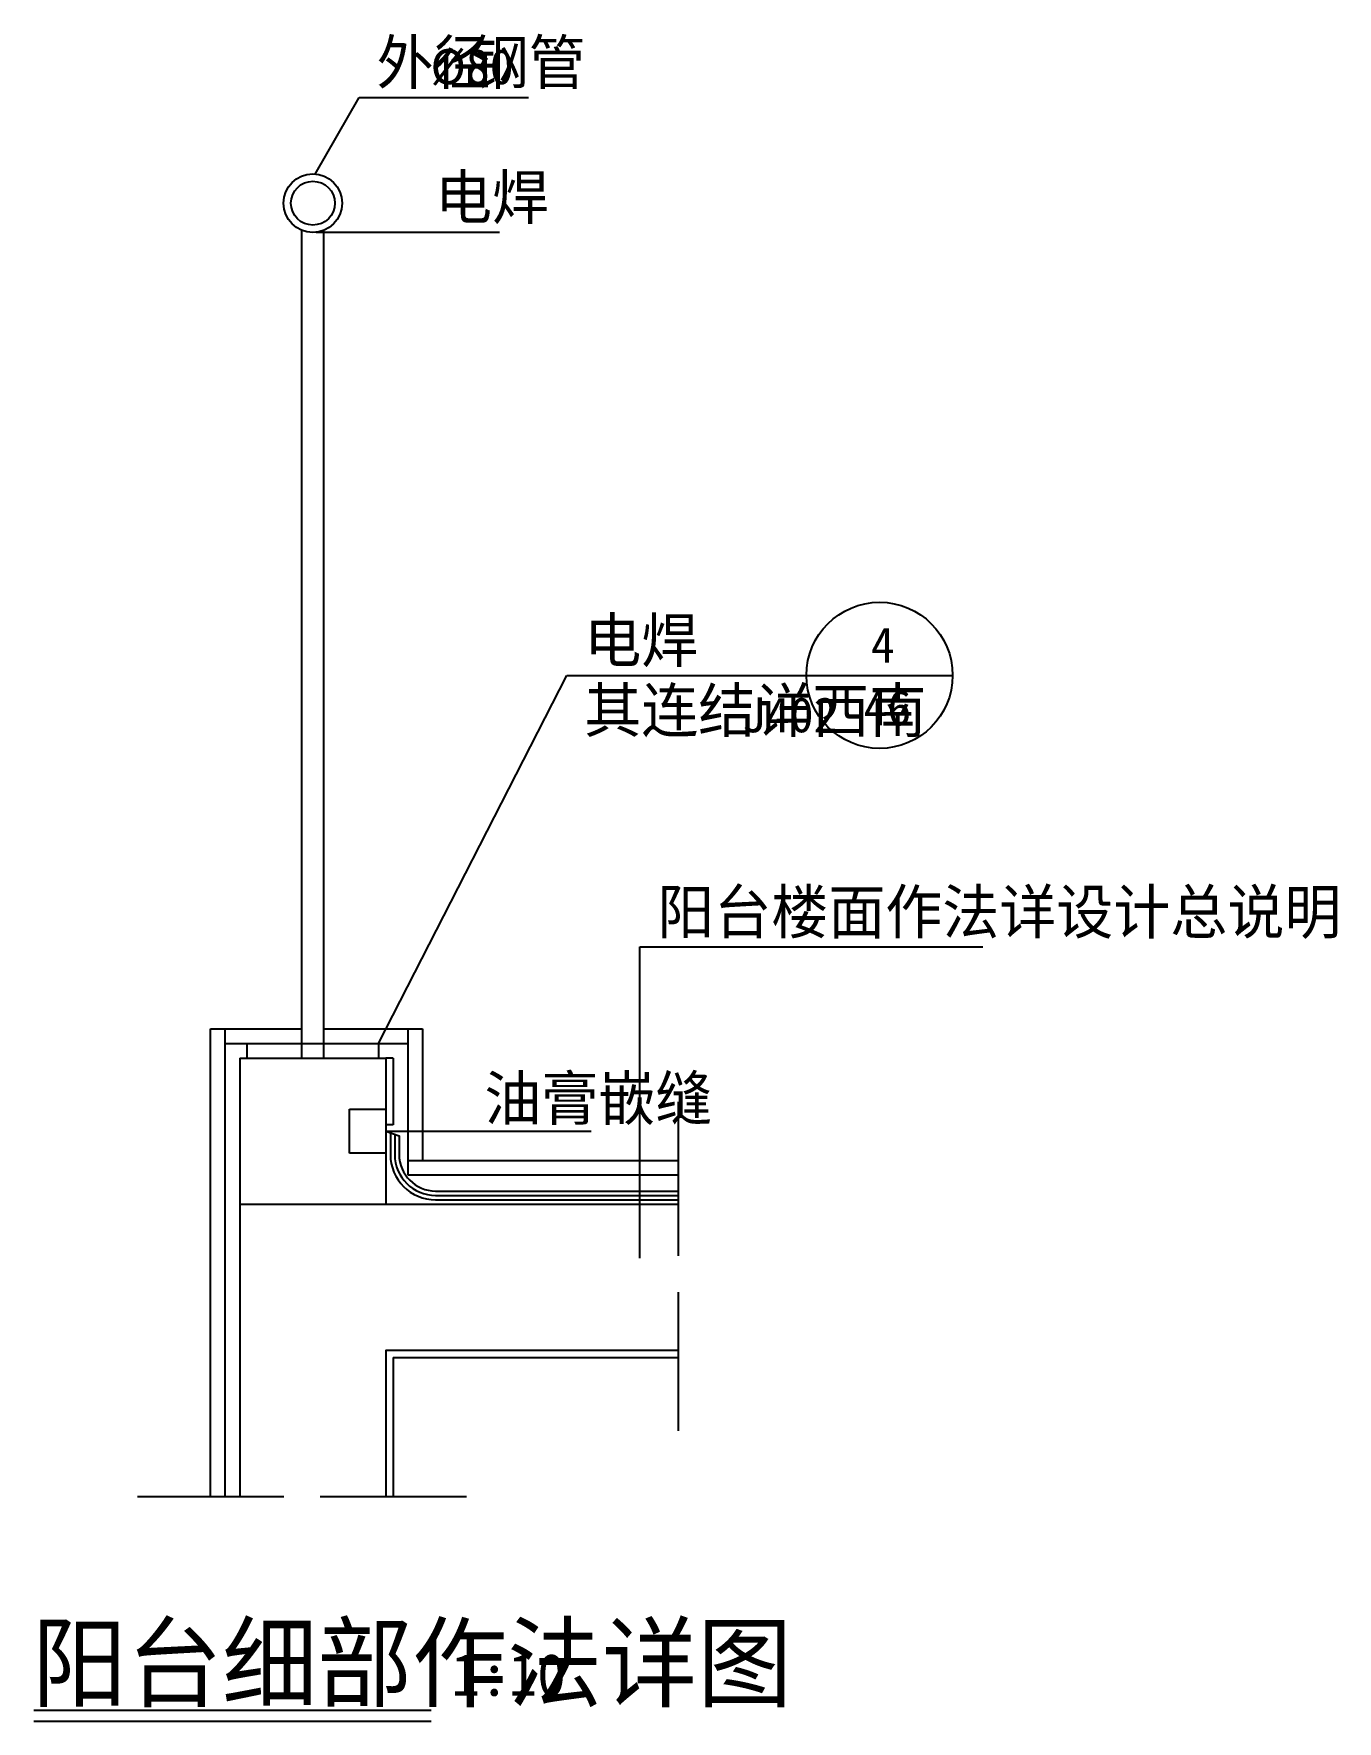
# Model space of a CAD drawing. Header units: metres. Extents: x 30214 to 33781, y 29262 to 33881.
import ezdxf

# ---------------------------------------------------------------- set-up
doc = ezdxf.new("R2010")
doc.units = ezdxf.units.M
for name, color, linetype in [('1', 4, 'Continuous'), ('AXIS_TEXT', 7, 'Continuous'), ('PUB_TEXT', 7, 'Continuous'), ('WAI', 2, 'Continuous')]:
    doc.layers.add(name, color=color, linetype=linetype)

# ---------------------------------------------------------------- blocks, each defined once
blk = doc.blocks.new('3')
for p, q in [((322.64, 555.9), (322.64, 1688.82)), ((352.64, 555.9), (352.64, 1688.82)), ((447.64, 555.9), (437.64, 555.9)), ((837.64, 495.9), (837.64, 285.44)), ((837.64, 235.44), (837.64, 45.9)), ((97.64, -44.1), (297.81, -44.1)), ((347.64, -44.1), (547.64, -44.1))]:
    blk.add_line(p, q)
blk.add_lwpolyline([(247.64, 555.9), (247.64, 575.9), (427.64, 575.9), (427.64, 555.9)])
blk.add_circle((337.64, 1725.9), 30)
at = {"layer": '1'}
for p, q in [((447.64, 555.9), (447.64, 464.43)), ((387.64, 485.9), (437.64, 485.9)), ((387.64, 425.9), (387.64, 485.9)), ((447.64, 464.43), (437.64, 464.43)), ((437.64, 455.9), (437.64, 425.9)), ((443.64, 453.83), (443.64, 423.9)), ((449.64, 451.76), (449.64, 423.9)), ((437.64, 425.9), (387.64, 425.9)), ((505.64, 367.9), (837.64, 367.9)), ((505.64, 361.9), (837.64, 361.9))]:
    blk.add_line(p, q, dxfattribs=at)
blk.add_lwpolyline([(437.64, 485.9), (437.64, 455.9), (455.64, 449.69), (455.64, 423.9, 0.41), (505.64, 373.9), (837.64, 373.9)], format="xyb", dxfattribs=at)
for radius in [62, 56]:
    blk.add_arc((505.64, 423.9), radius, 180, 270, dxfattribs=at)
at = {"layer": 'PUB_TEXT'}
for p, q in [((340.61, 1765.79), (400.78, 1870.7)), ((400.78, 1870.7), (632.84, 1870.7)), ((342.21, 1686.16), (480.79, 1686.16)), ((480.79, 1686.16), (592.85, 1686.16)), ((427.64, 575.9), (684.98, 1079.71)), ((684.98, 1079.71), (1213.04, 1079.71)), ((784.89, 282.26), (784.89, 708.07)), ((784.89, 708.07), (1254.12, 708.07)), ((437.64, 455.9), (565.09, 455.9)), ((565.09, 455.9), (718.42, 455.9))]:
    blk.add_line(p, q, dxfattribs=at)
for centre, radius in [((337.64, 1725.9), 40), ((1113.04, 1079.71), 100)]:
    blk.add_circle(centre, radius, dxfattribs=at)
at = {"layer": 'WAI'}
for p, q in [((197.64, -44.1), (197.64, 595.9)), ((197.64, 595.9), (322.64, 595.9)), ((217.64, 355.9), (217.64, 595.9)), ((352.64, 595.9), (487.64, 595.9)), ((467.64, 595.9), (467.64, 395.9)), ((487.64, 595.9), (487.64, 415.9)), ((217.64, 575.9), (467.64, 575.9)), ((467.64, 415.9), (837.64, 415.9)), ((467.64, 395.9), (837.64, 395.9)), ((217.64, -44.1), (217.64, 355.9)), ((447.64, 145.9), (447.64, -44.1)), ((447.64, 145.9), (837.64, 145.9))]:
    blk.add_line(p, q, dxfattribs=at)
for points in [[(237.64, 555.9), (237.64, 355.9), (837.64, 355.9)], [(237.64, 555.9), (437.64, 555.9)], [(437.64, 555.9), (437.64, 355.9)], [(237.64, 355.9), (237.64, -44.1)], [(837.64, 155.9), (437.64, 155.9), (437.64, -44.1)]]:
    blk.add_lwpolyline(points, dxfattribs=at)
at = {"layer": 'PUB_TEXT'}
for s, height, p in [('外径', 60, (424.78, 1888.7)), ('钢管', 60, (554.86, 1888.7)), ('%%C80', 48, (498.56, 1888.7)), ('电焊', 60, (504.79, 1704.16)), ('电焊', 60, (708.98, 1097.71)), ('4', 48, (1101.04, 1097.24)), ('其连结详西南', 60, (708.98, 1001.71)), ('J402', 48, (924.77, 1001.71)), ('46', 48, (1091.13, 1011.3)), ('阳台楼面作法详设计总说明', 60, (808.89, 726.07)), ('油膏嵌缝', 60, (572.29, 470.9))]:
    blk.add_text(s, height=height, dxfattribs=at).set_placement(p)

msp = doc.modelspace()

# ---------------------------------------------------------------- linework, layer by layer
at = {"layer": 'PUB_TEXT'}
for points in [[(30214.17, 29292.37), (31301.89, 29292.37)], [(30214.17, 29262.37), (31301.89, 29262.37)]]:
    msp.add_lwpolyline(points, dxfattribs=at)

# ---------------------------------------------------------------- block references
at = {"layer": 'AXIS_TEXT', "xscale": 2, "yscale": 2, "zscale": 2}
msp.add_blockref('3', (30302.74, 29965.8), dxfattribs=at)

# ---------------------------------------------------------------- texts
at = {"layer": 'PUB_TEXT'}
for s, height, p in [('阳台细部作法详图', 200, (30209.78, 29322.37)), ('1:10', 115.2, (31356.83, 29331.95))]:
    msp.add_text(s, height=height, dxfattribs=at).set_placement(p)

doc.saveas('drawing.dxf')
